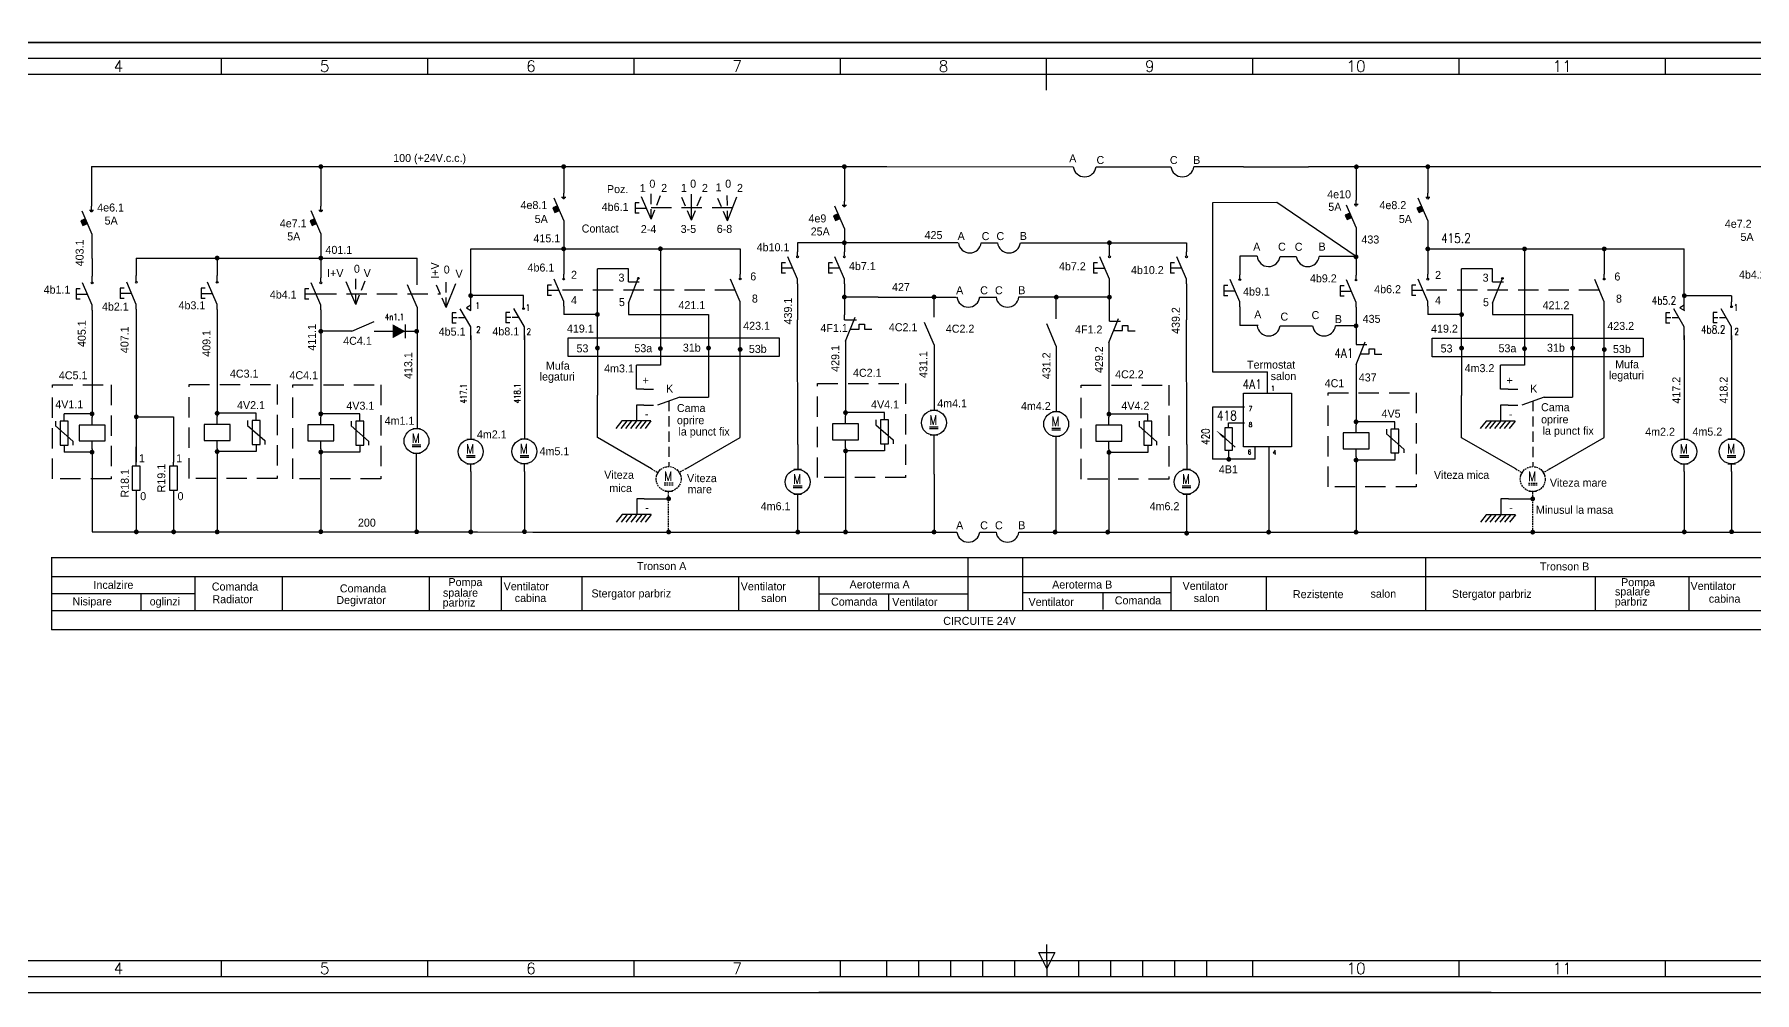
# Model space of a CAD drawing. Header units: millimetres. Extents: x 779 to 5457, y 14 to 905.
# Drawn here: x 1199 to 1737, y 14 to 313 of the extents above; entities that cross this region are included whole.
import ezdxf
from ezdxf.enums import TextEntityAlignment as Align

# ---------------------------------------------------------------- set-up
doc = ezdxf.new("R2010")
doc.units = ezdxf.units.MM
for name, pattern in [('DASHED', [0.75, 0.5, -0.25]), ('DASHED2', [9.525, 6.35, -3.175]), ('HIDDEN2', [4.7625, 3.175, -1.5875])]:
    doc.linetypes.add(name, pattern=pattern)
doc.styles.add('ISO', font='SIMPLEX.shx')
doc.styles.add('ROMANS', font='ROMANS.shx', dxfattribs={"width": 0.8})

# ---------------------------------------------------------------- blocks, each defined once
blk = doc.blocks.new('6a4')
at = {"color": 240}
blk.add_lwpolyline([(0, 0), (0, 297), (-1261, 297), (-1261, 0)], close=True, dxfattribs=at)
blk = doc.blocks.new('5A4')
at = {"color": 70}
for p, q in [((-783.28, 287), (-783.28, 292)), ((-718.85, 287), (-718.85, 292)), ((-654.42, 287), (-654.42, 292)), ((-589.99, 287), (-589.99, 292)), ((-525.56, 282.05), (-525.56, 292)), ((-461.13, 287), (-461.13, 292)), ((-396.7, 287), (-396.7, 292)), ((-332.27, 287), (-332.27, 292)), ((-528, 12.5), (-523, 12.5)), ((-525.5, 7.5), (-528, 12.5)), ((-525.5, 10), (-525.5, 15)), ((-523, 12.5), (-525.5, 7.5)), ((-783.28, 5), (-783.28, 10)), ((-718.85, 5), (-718.85, 10)), ((-654.42, 5), (-654.42, 10)), ((-589.99, 5), (-589.99, 10)), ((-589.99, 5), (-589.99, 10)), ((-575.5, 5), (-575.5, 10)), ((-565.5, 5), (-565.5, 10)), ((-555.5, 5), (-555.5, 10)), ((-545.5, 5), (-545.5, 10)), ((-535.5, 5), (-535.5, 10)), ((-525.5, 10), (-525.5, 5)), ((-515.5, 5), (-515.5, 10)), ((-505.5, 5), (-505.5, 10)), ((-495.5, 5), (-495.5, 10)), ((-485.5, 5), (-485.5, 10)), ((-475.5, 5), (-475.5, 10)), ((-461.13, 5), (-461.13, 10)), ((-461.13, 5), (-461.13, 10)), ((-396.7, 5), (-396.7, 10)), ((-332.27, 5), (-332.27, 10))]:
    blk.add_line(p, q, dxfattribs=at)
at = {"color": 240}
for points in [[(0, 0), (0, 297), (-1051, 297), (-1051, 0)], [(-5, 5), (-5, 292), (-1046, 292), (-1046, 5)]]:
    blk.add_lwpolyline(points, close=True, dxfattribs=at)
at = {"color": 70}
blk.add_lwpolyline([(-1041, 287), (-1041, 10), (-10, 10), (-10, 287)], close=True, dxfattribs=at)
at = {"color": 50, "style": 'ISO'}
for s, p in [('4', (-815.5, 289.55)), ('5', (-751.07, 289.55)), ('6', (-686.63, 289.55)), ('7', (-622.21, 289.55)), ('8', (-557.77, 289.55)), ('9', (-493.35, 289.55)), ('10', (-428.92, 289.55)), ('11', (-364.49, 289.55)), ('4', (-815.5, 7.55)), ('5', (-751.07, 7.55)), ('6', (-686.63, 7.55)), ('7', (-622.21, 7.55)), ('10', (-428.92, 7.55)), ('11', (-364.49, 7.55))]:
    blk.add_text(s, height=3.5, dxfattribs=at).set_placement(p, align=Align.MIDDLE)

msp = doc.modelspace()

# ---------------------------------------------------------------- linework, layer by layer
at = {"color": 1}
for p, q in [((1217.24, 272.11), (1432.19, 272.11)), ((1217.24, 272.11), (1217.24, 259.72)), ((1288.83, 272.2), (1288.83, 259.75)), ((1364.69, 272.11), (1364.69, 263.79)), ((1432.19, 272.11), (1442.82, 272.11)), ((1442.82, 272.11), (1465.67, 272.11)), ((1452.36, 272.11), (1452.36, 261.29)), ((1465.67, 272.11), (1523.85, 272.07)), ((1531, 272.07), (1554.36, 272.07)), ((1577.04, 272.06), (1561.51, 272.07)), ((1577.04, 272.06), (1597.38, 272.04)), ((1612.3, 272.04), (1597.38, 272.04)), ((1612.19, 272.4), (1612.19, 261.58)), ((1841.55, 272.04), (1612.3, 272.04)), ((1634.6, 272.08), (1634.6, 263.77)), ((1364.69, 262.54), (1364.69, 263.79)), ((1634.6, 262.52), (1634.6, 263.77)), ((1217.38, 250.9), (1214.24, 258.22)), ((1216.61, 258.47), (1217.87, 258.47)), ((1217.24, 258.47), (1217.24, 259.72)), ((1288.83, 251.25), (1285.83, 258.25)), ((1288.2, 258.5), (1289.46, 258.5)), ((1288.83, 258.5), (1288.83, 259.75)), ((1364.69, 255.29), (1361.69, 262.29)), ((1364.06, 262.54), (1365.32, 262.54)), ((1388.27, 260.77), (1387.02, 260.77)), ((1387.02, 260.77), (1387.02, 257.54)), ((1387.02, 259.16), (1390.52, 259.16)), ((1452.36, 252.79), (1449.36, 259.79)), ((1451.73, 260.04), (1452.99, 260.04)), ((1452.36, 260.04), (1452.36, 261.29)), ((1587.44, 260.88), (1567.37, 260.81)), ((1567.37, 260.81), (1567.37, 207.98)), ((1612.19, 244.03), (1587.44, 260.88)), ((1612.19, 253.08), (1609.19, 260.08)), ((1611.56, 260.33), (1612.82, 260.33)), ((1612.19, 260.33), (1612.19, 261.58)), ((1634.6, 255.27), (1631.6, 262.27)), ((1633.97, 262.52), (1635.23, 262.52)), ((1364.69, 255.29), (1364.69, 253.79)), ((1364.69, 253.79), (1364.69, 246.4)), ((1388.27, 257.54), (1387.02, 257.54)), ((1452.36, 252.79), (1452.36, 251.29)), ((1612.19, 253.08), (1612.19, 244.27)), ((1634.6, 255.27), (1634.6, 253.77)), ((1634.6, 253.77), (1634.6, 246.38)), ((1217.38, 243.35), (1217.38, 250.9)), ((1288.83, 251.25), (1288.83, 249.75)), ((1288.83, 249.75), (1288.83, 237.3)), ((1487.79, 248.3), (1437.74, 248.3)), ((1437.74, 248.3), (1437.74, 245.45)), ((1452.36, 251.29), (1452.36, 245.44)), ((1495.13, 248.3), (1500.2, 248.3)), ((1507.35, 248.3), (1559.23, 248.3)), ((1535.17, 244.17), (1535.17, 248.3)), ((1559.23, 248.3), (1559.23, 245.45)), ((1217.38, 243.35), (1217.38, 237.87)), ((1231.2, 243.53), (1318.89, 243.53)), ((1231.2, 243.53), (1231.2, 238.1)), ((1256.45, 243.53), (1256.45, 238.05)), ((1318.89, 236.83), (1318.89, 243.54)), ((1335.66, 246.4), (1419.82, 246.4)), ((1335.66, 231.72), (1335.66, 246.4)), ((1364.69, 246.4), (1364.69, 238.48)), ((1394.92, 246.42), (1394.92, 221.49)), ((1419.82, 246.44), (1419.82, 238.51)), ((1433.99, 242.06), (1432.74, 242.06)), ((1432.74, 242.06), (1432.74, 238.83)), ((1437.74, 236.95), (1434.74, 243.95)), ((1437.74, 244.2), (1437.74, 245.45)), ((1448.61, 242.06), (1447.36, 242.06)), ((1447.36, 242.06), (1447.36, 238.83)), ((1452.36, 236.94), (1449.36, 243.94)), ((1452.36, 244.19), (1452.36, 245.44)), ((1531.42, 242.03), (1530.17, 242.03)), ((1530.17, 242.03), (1530.17, 238.8)), ((1535.17, 236.92), (1532.17, 243.92)), ((1554.23, 242.06), (1554.23, 238.83)), ((1555.48, 242.06), (1554.23, 242.06)), ((1559.23, 236.95), (1556.23, 243.95)), ((1559.23, 244.2), (1559.23, 245.45)), ((1575.9, 244.17), (1575.9, 238.32)), ((1581.3, 244.17), (1575.9, 244.17)), ((1588.46, 244.03), (1593.54, 244.03)), ((1612.09, 244.03), (1600.69, 244.03)), ((1612.19, 244.03), (1612.19, 238.18)), ((1634.6, 246.38), (1714.73, 246.38)), ((1634.6, 246.38), (1634.6, 238.45)), ((1664.83, 246.39), (1664.83, 221.46)), ((1689.73, 246.41), (1689.73, 238.48)), ((1714.73, 231.72), (1714.73, 246.4)), ((1217.38, 237.29), (1217.38, 237.87)), ((1217.38, 236.04), (1217.38, 237.29)), ((1231.2, 237.53), (1231.2, 238.1)), ((1231.2, 236.28), (1231.2, 237.53)), ((1256.45, 237.47), (1256.45, 238.05)), ((1256.45, 236.22), (1256.45, 237.47)), ((1288.83, 236.05), (1288.83, 237.3)), ((1318.89, 235.19), (1318.89, 236.83)), ((1364.69, 229.98), (1361.69, 236.98)), ((1364.69, 237.23), (1364.69, 238.48)), ((1384.9, 240.15), (1375.23, 240.15)), ((1375.23, 221.49), (1375.23, 240.15)), ((1384.9, 237.98), (1384.9, 240.15)), ((1384.9, 236.14), (1384.9, 237.98)), ((1384.9, 229.48), (1387.9, 236.98)), ((1419.82, 229.89), (1416.82, 236.89)), ((1419.82, 237.26), (1419.82, 238.51)), ((1432.74, 240.45), (1436.24, 240.45)), ((1433.99, 238.83), (1432.74, 238.83)), ((1437.74, 235.45), (1437.74, 236.95)), ((1447.36, 240.44), (1450.86, 240.45)), ((1448.61, 238.83), (1447.36, 238.83)), ((1452.36, 235.44), (1452.36, 236.94)), ((1530.17, 240.42), (1533.67, 240.42)), ((1531.42, 238.8), (1530.17, 238.8)), ((1535.17, 235.42), (1535.17, 236.92)), ((1554.23, 240.45), (1557.73, 240.45)), ((1555.48, 238.83), (1554.23, 238.83)), ((1559.23, 235.45), (1559.23, 236.95)), ((1575.9, 229.82), (1572.9, 236.82)), ((1575.9, 237.07), (1575.9, 238.32)), ((1612.19, 229.68), (1609.19, 236.68)), ((1612.19, 236.93), (1612.19, 238.18)), ((1634.6, 229.95), (1631.6, 236.95)), ((1634.6, 237.2), (1634.6, 238.45)), ((1645.14, 221.46), (1645.14, 240.12)), ((1654.81, 240.12), (1645.14, 240.12)), ((1654.81, 237.95), (1654.81, 240.12)), ((1654.81, 236.11), (1654.81, 237.95)), ((1654.81, 229.45), (1657.81, 236.95)), ((1689.73, 229.86), (1686.73, 236.86)), ((1689.73, 237.23), (1689.73, 238.48)), ((1212.38, 233.91), (1212.38, 230.68)), ((1213.63, 233.91), (1212.38, 233.91)), ((1212.38, 232.29), (1215.88, 232.29)), ((1217.38, 228.79), (1214.38, 235.79)), ((1226.2, 234.14), (1226.2, 230.91)), ((1227.45, 234.14), (1226.2, 234.14)), ((1226.2, 232.53), (1229.7, 232.53)), ((1231.2, 229.03), (1228.2, 236.03)), ((1252.7, 234.08), (1251.45, 234.08)), ((1251.45, 234.08), (1251.45, 230.86)), ((1251.45, 232.47), (1254.95, 232.47)), ((1256.45, 228.97), (1253.45, 235.97)), ((1283.83, 233.92), (1283.83, 230.69)), ((1285.08, 233.92), (1283.83, 233.92)), ((1283.83, 232.3), (1287.33, 232.31)), ((1288.83, 228.8), (1285.83, 235.8)), ((1318.89, 228.21), (1315.89, 235.21)), ((1352.16, 231.78), (1335.66, 231.78)), ((1335.66, 227.14), (1335.66, 231.72)), ((1352.16, 227.98), (1352.16, 231.78)), ((1359.69, 235.09), (1359.69, 231.86)), ((1360.94, 235.09), (1359.69, 235.09)), ((1359.69, 233.48), (1363.19, 233.48)), ((1360.94, 231.86), (1359.69, 231.86)), ((1437.74, 235.45), (1437.74, 224.17)), ((1452.36, 235.44), (1452.36, 225.76)), ((1462.97, 231.35), (1452.36, 231.35)), ((1462.97, 231.35), (1487.33, 231.35)), ((1480.37, 225.02), (1480.37, 231.35)), ((1494.67, 231.35), (1499.74, 231.35)), ((1535.17, 231.31), (1506.89, 231.31)), ((1518.57, 224.56), (1518.57, 231.31)), ((1535.17, 231.31), (1535.17, 235.42)), ((1535.17, 223.76), (1535.17, 231.27)), ((1559.23, 235.45), (1559.23, 224.17)), ((1570.9, 234.93), (1570.9, 231.7)), ((1572.15, 234.93), (1570.9, 234.93)), ((1570.9, 233.32), (1574.4, 233.32)), ((1572.15, 231.7), (1570.9, 231.7)), ((1607.19, 234.8), (1607.19, 231.57)), ((1608.44, 234.8), (1607.19, 234.8)), ((1607.19, 233.18), (1610.69, 233.19)), ((1608.44, 231.57), (1607.19, 231.57)), ((1629.6, 235.06), (1629.6, 231.83)), ((1630.85, 235.06), (1629.6, 235.06)), ((1629.6, 233.45), (1633.1, 233.45)), ((1630.85, 231.83), (1629.6, 231.83)), ((1729.5, 231.76), (1714.73, 231.76)), ((1714.73, 227.14), (1714.73, 231.72)), ((1729.5, 231.76), (1729.5, 229.84)), ((1213.63, 230.68), (1212.38, 230.68)), ((1217.38, 227.29), (1217.38, 228.79)), ((1217.38, 227.29), (1217.38, 207.92)), ((1227.45, 230.91), (1226.2, 230.91)), ((1231.2, 227.53), (1231.2, 229.03)), ((1231.2, 227.53), (1231.2, 208.15)), ((1252.7, 230.86), (1251.45, 230.86)), ((1256.45, 227.47), (1256.45, 228.97)), ((1256.45, 227.47), (1256.45, 208.1)), ((1285.08, 230.69), (1283.83, 230.69)), ((1288.83, 227.3), (1288.83, 228.8)), ((1288.83, 227.3), (1288.83, 207.93)), ((1318.89, 228.21), (1318.89, 226.83)), ((1318.89, 226.83), (1318.89, 190.25)), ((1331.14, 226.45), (1329.89, 226.45)), ((1329.89, 226.45), (1329.89, 223.22)), ((1335.66, 222), (1332.38, 227.67)), ((1335.65, 228.77), (1334.29, 227.96)), ((1334.29, 227.96), (1335.67, 227.14)), ((1347.92, 226.51), (1346.67, 226.51)), ((1346.67, 226.51), (1346.67, 223.29)), ((1352.43, 222.06), (1349.16, 227.73)), ((1364.69, 228.48), (1364.69, 229.98)), ((1364.69, 228.48), (1364.69, 225.9)), ((1375.23, 225.9), (1364.69, 225.9)), ((1384.9, 229.48), (1384.9, 225.93)), ((1384.9, 225.93), (1409.93, 225.93)), ((1409.93, 225.93), (1409.93, 221.49)), ((1419.82, 221.49), (1419.82, 229.89)), ((1452.36, 224.22), (1452.36, 225.76)), ((1575.9, 228.32), (1575.9, 229.82)), ((1575.9, 228.32), (1575.9, 222.47)), ((1612.19, 228.18), (1612.19, 229.68)), ((1612.19, 228.18), (1612.19, 222.34)), ((1634.6, 228.45), (1634.6, 229.95)), ((1634.6, 228.45), (1634.6, 225.87)), ((1645.14, 225.87), (1634.6, 225.87)), ((1654.81, 229.45), (1654.81, 225.9)), ((1654.81, 225.9), (1679.84, 225.9)), ((1679.84, 225.9), (1679.84, 221.46)), ((1689.73, 221.46), (1689.73, 229.86)), ((1708.96, 226.45), (1708.96, 223.22)), ((1710.21, 226.45), (1708.96, 226.45)), ((1714.73, 222), (1711.45, 227.67)), ((1714.72, 228.77), (1713.36, 227.96)), ((1713.36, 227.96), (1714.74, 227.14)), ((1724.99, 226.49), (1723.74, 226.49)), ((1723.74, 226.49), (1723.74, 223.26)), ((1729.5, 222.04), (1726.22, 227.71)), ((1729.5, 228.59), (1729.5, 229.84)), ((1298.54, 220.65), (1288.83, 220.65)), ((1298.54, 220.65), (1305.54, 223.65)), ((1305.52, 220.65), (1307.16, 220.65)), ((1307.16, 220.65), (1318.77, 220.65)), ((1331.4, 224.83), (1329.89, 224.83)), ((1331.14, 223.22), (1329.89, 223.22)), ((1334.02, 224.83), (1331.85, 224.83)), ((1335.66, 219.97), (1335.66, 222)), ((1348.18, 224.9), (1346.67, 224.9)), ((1348.18, 224.9), (1346.67, 224.9)), ((1347.92, 223.29), (1346.67, 223.29)), ((1350.79, 224.9), (1348.63, 224.9)), ((1352.43, 220.04), (1352.43, 222.06)), ((1375.23, 215.41), (1375.23, 221.49)), ((1394.92, 221.49), (1394.92, 215.42)), ((1409.93, 221.49), (1409.93, 200.65)), ((1419.82, 200.65), (1419.82, 221.49)), ((1437.81, 185.22), (1437.74, 224.17)), ((1452.74, 217.56), (1455.74, 225.06)), ((1454.24, 221.31), (1457.02, 221.26)), ((1457.02, 222.87), (1458.63, 222.87)), ((1457.02, 221.26), (1457.02, 222.87)), ((1458.63, 222.87), (1458.63, 221.26)), ((1458.63, 221.26), (1460.97, 221.26)), ((1480.37, 216.4), (1477.37, 223.4)), ((1518.57, 215.94), (1515.57, 222.94)), ((1535, 217.1), (1538, 224.6)), ((1536.5, 220.85), (1539.29, 220.85)), ((1539.29, 220.85), (1539.29, 222.41)), ((1539.29, 222.41), (1540.89, 222.41)), ((1540.89, 222.41), (1540.89, 220.8)), ((1540.89, 220.8), (1543.24, 220.8)), ((1559.3, 185.22), (1559.23, 224.17)), ((1581.6, 222.47), (1575.9, 222.47)), ((1588.46, 222.34), (1593.54, 222.34)), ((1593.54, 222.34), (1598.62, 222.34)), ((1612.19, 222.34), (1605.76, 222.34)), ((1612.19, 222.34), (1612.19, 216.5)), ((1645.14, 215.38), (1645.14, 221.46)), ((1664.83, 221.46), (1664.83, 215.39)), ((1679.84, 221.46), (1679.84, 200.62)), ((1689.73, 200.62), (1689.73, 221.46)), ((1710.47, 224.83), (1708.96, 224.83)), ((1710.21, 223.22), (1708.96, 223.22)), ((1713.09, 224.83), (1710.92, 224.83)), ((1714.73, 219.97), (1714.73, 222)), ((1725.24, 224.88), (1723.74, 224.88)), ((1724.99, 223.26), (1723.74, 223.26)), ((1727.86, 224.88), (1725.7, 224.88)), ((1729.5, 220.02), (1729.5, 222.04)), ((1335.66, 217.95), (1335.66, 219.97)), ((1335.66, 219.29), (1335.66, 189.29)), ((1352.43, 218.01), (1352.43, 220.04)), ((1352.43, 219.36), (1352.43, 189.36)), ((1375.23, 215.03), (1375.23, 200.65)), ((1394.92, 215.42), (1394.92, 210.04)), ((1452.74, 217.56), (1452.74, 216.06)), ((1452.74, 216.06), (1452.74, 208.31)), ((1480.37, 216.4), (1480.37, 215.02)), ((1480.37, 215.02), (1480.37, 203.75)), ((1518.57, 215.94), (1518.57, 214.56)), ((1535, 217.1), (1535, 215.6)), ((1535, 215.6), (1535, 207.85)), ((1612.19, 210.26), (1615.02, 217.34)), ((1616.31, 215.15), (1617.91, 215.15)), ((1616.31, 213.59), (1616.31, 215.15)), ((1617.91, 215.15), (1617.91, 213.54)), ((1645.14, 215), (1645.14, 200.62)), ((1664.83, 215.39), (1664.83, 210.01)), ((1714.73, 217.95), (1714.73, 219.97)), ((1714.73, 219.29), (1714.73, 189.29)), ((1729.5, 217.99), (1729.5, 220.02)), ((1729.5, 219.33), (1729.5, 189.33)), ((1387.44, 206.27), (1387.44, 210.04)), ((1394.92, 210.04), (1387.44, 210.04)), ((1518.57, 214.56), (1518.57, 203.29)), ((1612.19, 210.26), (1612.19, 205.45)), ((1613.52, 213.59), (1616.31, 213.59)), ((1617.91, 213.54), (1620.26, 213.54)), ((1664.83, 210.01), (1657.35, 210.01)), ((1657.35, 206.24), (1657.35, 210.01)), ((1217.38, 207.92), (1217.38, 193.85)), ((1231.2, 208.15), (1231.2, 179.69)), ((1256.45, 208.1), (1256.45, 194.02)), ((1288.83, 207.93), (1288.83, 193.86)), ((1387.44, 202.58), (1387.44, 206.27)), ((1452.74, 208.31), (1452.74, 194.23)), ((1535, 207.85), (1535, 193.78)), ((1567.37, 207.98), (1584.52, 207.98)), ((1584.52, 201.25), (1584.52, 207.98)), ((1612.19, 205.45), (1612.19, 191.37)), ((1657.35, 202.55), (1657.35, 206.24)), ((1375.23, 187.4), (1375.23, 200.65)), ((1389.77, 202.58), (1387.44, 202.58)), ((1389.77, 202.58), (1391.27, 202.58)), ((1391.27, 202.58), (1392.77, 202.58)), ((1401.02, 200.08), (1394.02, 197.58)), ((1401.02, 200.08), (1405.3, 200.08)), ((1405.3, 200.08), (1409.93, 200.08)), ((1409.93, 200.65), (1409.93, 200.08)), ((1419.82, 187.45), (1419.82, 200.65)), ((1480.37, 203.69), (1480.37, 195.94)), ((1518.57, 203.29), (1518.57, 195.55)), ((1577.02, 184.5), (1577.02, 201.25)), ((1577.02, 201.25), (1592.02, 201.25)), ((1592.02, 201.25), (1592.02, 184.5)), ((1645.14, 187.37), (1645.14, 200.62)), ((1659.69, 202.55), (1657.35, 202.55)), ((1659.69, 202.55), (1661.19, 202.55)), ((1661.19, 202.55), (1662.69, 202.55)), ((1670.94, 200.05), (1663.94, 197.55)), ((1670.94, 200.05), (1675.21, 200.05)), ((1675.21, 200.05), (1679.84, 200.05)), ((1679.84, 200.62), (1679.84, 200.05)), ((1689.73, 187.43), (1689.73, 200.62)), ((1208.66, 192.57), (1208.66, 194.83)), ((1217.76, 194.83), (1208.66, 194.83)), ((1217.38, 191.35), (1217.38, 193.85)), ((1231.2, 193.92), (1242.86, 193.92)), ((1242.86, 193.92), (1242.86, 179.69)), ((1268.6, 195), (1256.45, 195)), ((1256.45, 191.52), (1256.45, 194.02)), ((1268.6, 192.75), (1268.6, 195)), ((1300.98, 194.84), (1288.83, 194.84)), ((1288.83, 191.36), (1288.83, 193.86)), ((1300.98, 192.58), (1300.98, 194.84)), ((1387.44, 197.58), (1387.44, 192.62)), ((1389.77, 197.58), (1387.44, 197.58)), ((1389.77, 197.58), (1391.27, 197.58)), ((1391.27, 197.58), (1392.77, 197.58)), ((1464.88, 195.21), (1452.74, 195.21)), ((1452.74, 191.73), (1452.74, 194.23)), ((1464.88, 192.96), (1464.88, 195.21)), ((1547.15, 194.76), (1535, 194.76)), ((1535, 191.28), (1535, 193.78)), ((1547.15, 192.5), (1547.15, 194.76)), ((1567.4, 196.96), (1567.4, 180.64)), ((1577.4, 196.96), (1567.4, 196.96)), ((1657.35, 197.55), (1657.35, 192.59)), ((1659.69, 197.55), (1657.35, 197.55)), ((1659.69, 197.55), (1661.19, 197.55)), ((1661.19, 197.55), (1662.69, 197.55)), ((1205.99, 192.57), (1205.99, 191.04)), ((1205.99, 191.04), (1211.4, 186.29)), ((1265.94, 192.75), (1265.94, 191.22)), ((1265.94, 191.22), (1271.35, 186.47)), ((1298.32, 192.58), (1298.32, 191.05)), ((1298.32, 191.05), (1303.73, 186.3)), ((1335.66, 189.29), (1335.66, 186.92)), ((1352.43, 189.36), (1352.43, 186.99)), ((1382.89, 192.62), (1381.03, 190.29)), ((1384.44, 192.62), (1382.58, 190.29)), ((1391.96, 192.62), (1382.89, 192.62)), ((1385.87, 192.62), (1384.01, 190.29)), ((1387.44, 192.62), (1385.58, 190.29)), ((1388.98, 192.62), (1387.13, 190.29)), ((1390.41, 192.62), (1388.55, 190.29)), ((1391.96, 192.62), (1390.1, 190.29)), ((1462.22, 192.96), (1462.22, 191.43)), ((1462.22, 191.43), (1467.63, 186.68)), ((1478.96, 190.81), (1481.7, 190.81)), ((1478.96, 190.28), (1481.7, 190.28)), ((1480.37, 175.99), (1480.37, 188.17)), ((1517.15, 190.41), (1519.89, 190.41)), ((1517.15, 189.89), (1519.89, 189.89)), ((1544.49, 192.5), (1544.49, 190.97)), ((1544.49, 190.97), (1549.89, 186.22)), ((1572.4, 192), (1577.4, 192)), ((1572.4, 190.49), (1572.4, 191.99)), ((1624.34, 192.35), (1612.19, 192.35)), ((1612.19, 188.87), (1612.19, 191.37)), ((1621.68, 190.1), (1621.68, 188.57)), ((1621.68, 188.57), (1627.08, 183.82)), ((1624.34, 190.1), (1624.34, 192.35)), ((1652.8, 192.59), (1650.95, 190.26)), ((1654.35, 192.59), (1652.49, 190.26)), ((1661.87, 192.59), (1652.8, 192.59)), ((1655.78, 192.59), (1653.92, 190.26)), ((1657.35, 192.59), (1655.49, 190.26)), ((1658.9, 192.59), (1657.04, 190.26)), ((1660.32, 192.59), (1658.47, 190.26)), ((1661.87, 192.59), (1660.01, 190.26)), ((1714.73, 189.29), (1714.73, 186.92)), ((1729.5, 189.33), (1729.5, 186.97)), ((1208.66, 185.12), (1208.66, 182.87)), ((1217.76, 182.87), (1208.66, 182.87)), ((1211.4, 186.29), (1211.4, 185.08)), ((1217.38, 183.85), (1217.38, 186.35)), ((1217.38, 183.85), (1217.38, 173.21)), ((1231.2, 179.69), (1231.2, 184.52)), ((1256.45, 184.02), (1256.45, 186.52)), ((1256.45, 184.02), (1256.45, 173.39)), ((1268.6, 183.05), (1256.45, 183.05)), ((1268.6, 185.3), (1268.6, 183.05)), ((1271.35, 186.47), (1271.35, 185.26)), ((1288.83, 183.86), (1288.83, 186.36)), ((1288.83, 183.86), (1288.83, 173.22)), ((1300.98, 182.88), (1288.83, 182.88)), ((1300.98, 185.13), (1300.98, 182.88)), ((1303.73, 186.3), (1303.73, 185.09)), ((1317.35, 185.12), (1320.09, 185.12)), ((1317.35, 184.59), (1320.09, 184.59)), ((1392.13, 177.64), (1375.23, 187.4)), ((1402.82, 177.64), (1419.82, 187.45)), ((1437.81, 185.22), (1437.81, 177.47)), ((1452.74, 184.23), (1452.74, 186.73)), ((1452.74, 184.23), (1452.74, 173.6)), ((1464.88, 183.26), (1452.74, 183.26)), ((1464.88, 185.51), (1464.88, 183.26)), ((1467.63, 186.68), (1467.63, 185.47)), ((1518.57, 157.87), (1518.57, 187.77)), ((1535, 183.78), (1535, 186.28)), ((1535, 183.78), (1535, 173.14)), ((1547.15, 182.8), (1535, 182.8)), ((1547.15, 185.05), (1547.15, 182.8)), ((1549.89, 186.22), (1549.89, 185.01)), ((1559.3, 185.22), (1559.3, 177.47)), ((1574.43, 184.38), (1570.82, 187.6)), ((1572.4, 183.5), (1572.4, 180.64)), ((1592.02, 184.5), (1577.02, 184.5)), ((1580.66, 180.64), (1580.66, 184.5)), ((1584.9, 184.5), (1584.9, 157.87)), ((1612.19, 181.37), (1612.19, 183.87)), ((1627.08, 183.82), (1627.08, 182.61)), ((1662.05, 177.61), (1645.14, 187.37)), ((1672.73, 177.61), (1689.73, 187.43)), ((1231.2, 178.44), (1231.2, 179.69)), ((1242.86, 178.44), (1242.86, 179.69)), ((1318.77, 157.98), (1318.77, 182.48)), ((1334.29, 181.79), (1337.03, 181.79)), ((1334.29, 181.27), (1337.03, 181.27)), ((1335.66, 176.79), (1335.66, 179.15)), ((1351.06, 181.86), (1353.8, 181.86)), ((1351.06, 181.33), (1353.8, 181.33)), ((1352.43, 176.86), (1352.43, 179.22)), ((1580.66, 180.64), (1567.4, 180.64)), ((1612.19, 181.37), (1612.19, 170.74)), ((1624.34, 180.39), (1612.19, 180.39)), ((1624.34, 182.65), (1624.34, 180.39)), ((1713.36, 181.79), (1716.09, 181.79)), ((1713.36, 181.27), (1716.09, 181.27)), ((1714.73, 176.79), (1714.73, 179.15)), ((1728.13, 181.83), (1730.87, 181.83)), ((1728.13, 181.31), (1730.87, 181.31)), ((1729.5, 176.83), (1729.5, 179.19)), ((1217.38, 173.21), (1217.38, 157.95)), ((1256.45, 173.39), (1256.45, 157.95)), ((1288.83, 173.22), (1288.83, 157.98)), ((1335.66, 176.79), (1335.66, 157.93)), ((1352.43, 176.86), (1352.43, 158)), ((1436.4, 172.33), (1439.14, 172.33)), ((1452.74, 173.6), (1452.74, 157.9)), ((1480.37, 175.99), (1480.37, 157.9)), ((1535, 173.14), (1535, 157.74)), ((1557.88, 172.33), (1560.62, 172.33)), ((1714.73, 176.79), (1714.73, 157.93)), ((1729.5, 176.83), (1729.5, 157.98)), ((1231.2, 170.94), (1231.2, 169.69)), ((1231.2, 169.69), (1231.2, 157.95)), ((1242.86, 170.94), (1242.86, 169.69)), ((1242.86, 169.69), (1242.86, 157.92)), ((1389.86, 168.31), (1387.52, 168.31)), ((1387.52, 168.31), (1387.52, 163.35)), ((1389.86, 168.31), (1397.48, 168.31)), ((1436.4, 171.81), (1439.14, 171.81)), ((1437.81, 157.52), (1437.81, 169.7)), ((1557.88, 171.81), (1560.62, 171.81)), ((1559.3, 157.52), (1559.3, 169.7)), ((1612.19, 170.74), (1612.19, 157.87)), ((1659.77, 168.28), (1657.43, 168.28)), ((1657.43, 168.28), (1657.43, 163.32)), ((1659.77, 168.28), (1667.39, 168.28)), ((1382.97, 163.35), (1381.12, 161.03)), ((1384.52, 163.35), (1382.66, 161.03)), ((1392.04, 163.35), (1382.97, 163.35)), ((1385.95, 163.35), (1384.09, 161.03)), ((1387.52, 163.35), (1385.66, 161.03)), ((1389.07, 163.35), (1387.21, 161.03)), ((1390.49, 163.35), (1388.64, 161.03)), ((1392.04, 163.35), (1390.18, 161.03)), ((1652.88, 163.32), (1651.03, 161)), ((1654.43, 163.32), (1652.57, 161)), ((1661.95, 163.32), (1652.88, 163.32)), ((1655.86, 163.32), (1654, 161)), ((1657.43, 163.32), (1655.57, 161)), ((1658.98, 163.32), (1657.12, 161)), ((1660.4, 163.32), (1658.55, 161)), ((1661.95, 163.32), (1660.09, 161)), ((1217.38, 157.95), (1330.26, 157.95)), ((1330.26, 157.95), (1337.76, 157.95)), ((1337.76, 157.95), (1355.03, 157.9)), ((1355.03, 157.9), (1435.4, 157.9)), ((1435.4, 157.9), (1442.82, 157.9)), ((1442.82, 157.9), (1465.67, 157.9)), ((1465.67, 157.9), (1487.52, 157.9)), ((1494.67, 157.9), (1499.74, 157.9)), ((1506.89, 157.87), (1612.3, 157.87)), ((1612.3, 157.87), (1621.27, 157.87)), ((1621.27, 157.87), (1643.54, 157.87)), ((1643.54, 157.87), (1663.31, 157.87)), ((1663.31, 157.87), (1841.69, 157.87)), ((1204.7, 150.06), (1204.7, 127.28)), ((1204.7, 149.98), (1846.69, 149.98)), ((1490.97, 149.98), (1490.97, 133.27)), ((1507.97, 149.98), (1507.97, 133.27)), ((1634.02, 133.27), (1634.02, 149.98)), ((1204.7, 143.98), (1846.69, 143.98)), ((1249.5, 143.98), (1249.5, 133.27)), ((1276.8, 143.98), (1276.8, 133.27)), ((1322.63, 143.98), (1322.63, 133.27)), ((1345.19, 143.98), (1345.19, 133.27)), ((1370.32, 143.98), (1370.32, 133.27)), ((1419.25, 143.98), (1419.25, 133.27)), ((1444.37, 143.98), (1444.37, 133.27)), ((1554.37, 143.98), (1554.37, 133.27)), ((1584.12, 143.98), (1584.12, 133.27)), ((1686.87, 143.98), (1686.87, 133.27)), ((1716.16, 143.98), (1716.16, 133.27)), ((1249.5, 138.63), (1204.7, 138.63)), ((1232.63, 138.63), (1232.63, 133.27)), ((1444.37, 138.63), (1490.97, 138.63)), ((1466.17, 138.63), (1466.17, 133.27)), ((1507.97, 139.03), (1554.37, 139.03)), ((1533.08, 139.03), (1533.08, 133.68)), ((1846.69, 133.27), (1204.7, 133.27)), ((1298.43, 127.28), (1204.7, 127.28)), ((1846.69, 127.28), (1298.43, 127.28))]:
    msp.add_line(p, q, dxfattribs=at)
at = {"color": 1, "linetype": 'HIDDEN2'}
for p, q in [((1392.02, 255.66), (1392.01, 263.73)), ((1392.02, 255.66), (1395.02, 263.16)), ((1404.64, 255.42), (1401.64, 262.42)), ((1404.64, 255.42), (1407.64, 262.92)), ((1415.82, 255.16), (1412.82, 262.16)), ((1415.82, 255.16), (1415.81, 263.23)), ((1299.74, 229.06), (1299.73, 237.14)), ((1299.74, 229.06), (1302.74, 236.56)), ((1328.01, 228.04), (1325.01, 235.04)), ((1328.01, 228.04), (1328, 236.12)), ((1397.52, 198.83), (1397.52, 178.36)), ((1667.44, 198.8), (1667.44, 178.33))]:
    msp.add_line(p, q, dxfattribs=at)
at = {"color": 3}
for p, q in [((1404.64, 255.42), (1404.65, 263.5)), ((1392.02, 255.66), (1389.02, 262.66)), ((1415.82, 255.16), (1418.82, 262.66)), ((1299.74, 229.06), (1296.74, 236.06)), ((1328.01, 228.04), (1331.01, 235.54)), ((1366.09, 218.55), (1431.99, 218.55)), ((1366.09, 212.73), (1366.09, 218.55)), ((1431.99, 218.55), (1431.99, 212.73)), ((1636, 218.52), (1701.9, 218.52)), ((1636, 212.7), (1636, 218.52)), ((1701.9, 218.52), (1701.9, 212.7)), ((1431.99, 212.73), (1366.09, 212.73)), ((1701.9, 212.7), (1636, 212.7))]:
    msp.add_line(p, q, dxfattribs=at)
at = {"color": 1, "linetype": 'DASHED2'}
for p, q in [((1417.42, 259.18), (1390.51, 259.18)), ((1287.33, 232.31), (1326.17, 232.33)), ((1418.27, 233.5), (1363.18, 233.5)), ((1688.18, 233.47), (1633.09, 233.47)), ((1204.99, 174.5), (1204.99, 203.88)), ((1204.99, 203.88), (1223.34, 203.88)), ((1223.34, 203.88), (1223.34, 174.5)), ((1223.34, 174.5), (1204.99, 174.5))]:
    msp.add_line(p, q, dxfattribs=at)
at = {"color": 1, "linetype": 'DASHED'}
for p, q in [((1392.13, 177.64), (1394.19, 176.46)), ((1402.82, 177.64), (1400.77, 176.46)), ((1662.05, 177.61), (1664.1, 176.43)), ((1672.73, 177.61), (1670.68, 176.43)), ((1396.11, 173.23), (1398.84, 173.23)), ((1396.11, 172.7), (1398.84, 172.7)), ((1666.02, 173.2), (1668.76, 173.2)), ((1666.02, 172.67), (1668.76, 172.67)), ((1397.48, 157.9), (1397.48, 170.59)), ((1667.39, 157.87), (1667.39, 170.56))]:
    msp.add_line(p, q, dxfattribs=at)
at = {"color": 240}
msp.add_line((1654.4, 13.94), (1444.4, 13.94), dxfattribs=at)
at = {"color": 1, "const_width": 0.75}
for points in [[(1288.46, 272.11, 1), (1289.21, 272.11, 1)], [(1364.31, 272.11, 1), (1365.06, 272.11, 1)], [(1451.99, 272.11, 1), (1452.74, 272.11, 1)], [(1611.93, 272.04, 1), (1612.68, 272.04, 1)], [(1634.22, 272.08, 1), (1634.97, 272.08, 1)], [(1394.54, 246.42, 1), (1395.29, 246.42, 1)], [(1451.99, 248.32, 1), (1452.74, 248.32, 1)], [(1534.79, 248.3, 1), (1535.54, 248.3, 1)], [(1256.08, 243.53, 1), (1256.83, 243.53, 1)], [(1288.46, 243.53, 1), (1289.21, 243.53, 1)], [(1364.31, 246.4, 1), (1365.06, 246.4, 1)], [(1611.81, 243.9, 1), (1612.56, 243.9, 1)], [(1634.22, 246.38, 1), (1634.97, 246.38, 1)], [(1664.45, 246.39, 1), (1665.2, 246.39, 1)], [(1689.35, 246.38, 1), (1690.1, 246.38, 1)], [(1335.28, 231.78, 1), (1336.03, 231.78, 1)], [(1451.99, 231.35, 1), (1452.74, 231.35, 1)], [(1480, 231.35, 1), (1480.75, 231.35, 1)], [(1518.19, 231.31, 1), (1518.94, 231.31, 1)], [(1534.79, 231.31, 1), (1535.54, 231.31, 1)], [(1714.35, 231.76, 1), (1715.1, 231.76, 1)], [(1374.86, 225.9, 1), (1375.61, 225.9, 1)], [(1644.77, 225.87, 1), (1645.52, 225.87, 1)], [(1288.46, 220.65, 1), (1289.21, 220.65, 1)], [(1318.4, 220.65, 1), (1319.15, 220.65, 1)], [(1611.82, 222.34, 1), (1612.57, 222.34, 1)], [(1374.86, 215.41, 1), (1375.61, 215.41, 1)], [(1394.54, 215.25, 1), (1395.29, 215.25, 1)], [(1409.57, 215.41, 1), (1410.32, 215.41, 1)], [(1419.44, 214.97, 1), (1420.19, 214.97, 1)], [(1644.77, 215.38, 1), (1645.52, 215.38, 1)], [(1664.45, 215.22, 1), (1665.2, 215.22, 1)], [(1679.48, 215.38, 1), (1680.23, 215.38, 1)], [(1689.35, 214.94, 1), (1690.1, 214.94, 1)], [(1217.01, 194.83, 1), (1217.76, 194.83, 1)], [(1230.83, 193.92, 1), (1231.58, 193.92, 1)], [(1256.08, 195, 1), (1256.83, 195, 1)], [(1288.46, 194.84, 1), (1289.21, 194.84, 1)], [(1452.36, 195.21, 1), (1453.11, 195.21, 1)], [(1534.63, 194.76, 1), (1535.38, 194.76, 1)], [(1611.82, 192.35, 1), (1612.57, 192.35, 1)], [(1217.01, 182.87, 1), (1217.76, 182.87, 1)], [(1256.08, 183.05, 1), (1256.83, 183.05, 1)], [(1288.46, 182.88, 1), (1289.21, 182.88, 1)], [(1452.36, 183.26, 1), (1453.11, 183.26, 1)], [(1534.63, 182.8, 1), (1535.38, 182.8, 1)], [(1572.07, 180.64, 1), (1572.82, 180.64, 1)], [(1611.82, 180.39, 1), (1612.57, 180.39, 1)], [(1397.1, 168.31, 1), (1397.85, 168.31, 1)], [(1667.01, 168.28, 1), (1667.76, 168.28, 1)], [(1230.83, 157.95, 1), (1231.58, 157.95, 1)], [(1242.49, 157.95, 1), (1243.24, 157.95, 1)], [(1256.08, 157.95, 1), (1256.83, 157.95, 1)], [(1288.46, 157.98, 1), (1289.21, 157.98, 1)], [(1318.4, 157.98, 1), (1319.15, 157.98, 1)], [(1335.28, 157.93, 1), (1336.03, 157.93, 1)], [(1352.06, 158, 1), (1352.81, 158, 1)], [(1397.1, 157.9, 1), (1397.85, 157.9, 1)], [(1437.44, 157.9, 1), (1438.19, 157.9, 1)], [(1452.36, 157.9, 1), (1453.11, 157.9, 1)], [(1480, 157.9, 1), (1480.75, 157.9, 1)], [(1517.82, 157.87, 1), (1518.57, 157.87, 1)], [(1534.25, 157.87, 1), (1535, 157.87, 1)], [(1558.92, 157.52, 1), (1559.67, 157.52, 1)], [(1584.52, 157.87, 1), (1585.27, 157.87, 1)], [(1611.82, 157.87, 1), (1612.57, 157.87, 1)], [(1667.01, 157.87, 1), (1667.76, 157.87, 1)], [(1714.35, 157.93, 1), (1715.1, 157.93, 1)], [(1729.12, 157.98, 1), (1729.87, 157.98, 1)]]:
    msp.add_lwpolyline(points, format="xyb", close=True, dxfattribs=at)
at = {"color": 1, "flags": 128}
for points in [[(1363.37, 258.4), (1362.74, 259.82), (1361.32, 259.19), (1361.95, 257.77)], [(1633.28, 258.37), (1632.65, 259.79), (1631.23, 259.16), (1631.86, 257.74)], [(1215.93, 254.33), (1215.29, 255.75), (1213.88, 255.12), (1214.51, 253.7)], [(1287.52, 254.36), (1286.89, 255.78), (1285.47, 255.15), (1286.1, 253.73)], [(1451.04, 255.9), (1450.41, 257.32), (1448.99, 256.69), (1449.63, 255.27)], [(1610.87, 256.19), (1610.24, 257.61), (1608.83, 256.98), (1609.46, 255.56)], [(1209.91, 185.07), (1209.91, 192.57), (1207.41, 192.57), (1207.41, 185.07)], [(1221.43, 186.35), (1221.43, 191.35), (1213.33, 191.35), (1213.33, 186.35)], [(1260.5, 186.52), (1260.5, 191.52), (1252.4, 191.52), (1252.4, 186.52)], [(1269.85, 185.25), (1269.85, 192.75), (1267.35, 192.75), (1267.35, 185.25)], [(1292.88, 186.36), (1292.88, 191.36), (1284.78, 191.36), (1284.78, 186.36)], [(1302.23, 185.08), (1302.23, 192.58), (1299.73, 192.58), (1299.73, 185.08)], [(1456.79, 186.73), (1456.79, 191.73), (1448.69, 191.73), (1448.69, 186.73)], [(1466.13, 185.46), (1466.13, 192.96), (1463.63, 192.96), (1463.63, 185.46)], [(1539.05, 186.28), (1539.05, 191.28), (1530.95, 191.28), (1530.95, 186.28)], [(1548.4, 185), (1548.4, 192.5), (1545.9, 192.5), (1545.9, 185)], [(1571.21, 190.49), (1571.21, 183.5), (1573.59, 183.5), (1573.59, 190.49)], [(1616.24, 183.87), (1616.24, 188.87), (1608.14, 188.87), (1608.14, 183.87)], [(1625.59, 182.6), (1625.59, 190.1), (1623.09, 190.1), (1623.09, 182.6)], [(1232.45, 170.94), (1232.45, 178.44), (1229.95, 178.44), (1229.95, 170.94)], [(1244.11, 170.94), (1244.11, 178.44), (1241.61, 178.44), (1241.61, 170.94)]]:
    msp.add_lwpolyline(points, close=True, dxfattribs=at)
for points in [[(1384.9, 236.14), (1388.32, 236.14)], [(1654.81, 236.11), (1658.23, 236.11)], [(1315.17, 222.81), (1315.17, 218.48)], [(1452.36, 224.22), (1456.15, 224.22)], [(1535.17, 223.76), (1538.58, 223.76)], [(1612.19, 216.5), (1615.61, 216.5)]]:
    msp.add_lwpolyline(points, dxfattribs=at)
at = {"color": 1, "const_width": 0.24, "flags": 128}
msp.add_lwpolyline([(1314.95, 220.65), (1311.42, 222.61), (1311.42, 218.68)], close=True, dxfattribs=at)
at = {"color": 1, "linetype": 'DASHED2'}
for points in [[(1444.01, 204.27), (1471.48, 204.27), (1471.48, 174.89), (1444.01, 174.89)], [(1247.73, 204.06), (1275.2, 204.06), (1275.2, 174.68), (1247.73, 174.68)], [(1280.11, 203.9), (1307.58, 203.9), (1307.58, 174.52), (1280.11, 174.52)], [(1526.28, 203.81), (1553.75, 203.81), (1553.75, 174.43), (1526.28, 174.43)], [(1603.47, 201.41), (1630.93, 201.41), (1630.93, 172.03), (1603.47, 172.03)]]:
    msp.add_lwpolyline(points, close=True, dxfattribs=at)
at = {"color": 1, "const_width": 0.4}
for points in [[(1479.12, 195.94), (1481.62, 195.94)], [(1517.32, 195.55), (1519.82, 195.55)], [(1317.52, 190.25), (1320.02, 190.25)], [(1481.62, 188.17), (1479.12, 188.17)], [(1334.41, 186.92), (1336.91, 186.92)], [(1351.18, 186.99), (1353.68, 186.99)], [(1519.82, 187.77), (1517.32, 187.77)], [(1713.48, 186.92), (1715.98, 186.92)], [(1728.25, 186.97), (1730.75, 186.97)], [(1320.02, 182.48), (1317.52, 182.48)], [(1336.91, 179.15), (1334.41, 179.15)], [(1353.68, 179.22), (1351.18, 179.22)], [(1436.56, 177.47), (1439.06, 177.47)], [(1558.05, 177.47), (1560.55, 177.47)], [(1715.98, 179.15), (1713.48, 179.15)], [(1730.75, 179.19), (1728.25, 179.19)], [(1439.06, 169.7), (1436.56, 169.7)], [(1560.55, 169.7), (1558.05, 169.7)]]:
    msp.add_lwpolyline(points, dxfattribs=at)
at = {"color": 1, "flags": 128}
msp.add_lwpolyline([(1570.82, 187.6, 0.7, 0, 0), (1568.44, 189.71, 0, 0, 0)], format="xyseb", dxfattribs=at)
at = {"color": 1, "linetype": 'DASHED', "const_width": 0.4}
for points in [[(1393.56, 175.37), (1394.81, 177.54)], [(1401.39, 175.37), (1400.14, 177.54)], [(1663.47, 175.34), (1664.72, 177.51)], [(1671.3, 175.34), (1670.05, 177.51)], [(1398.73, 170.59), (1396.23, 170.59)], [(1668.64, 170.56), (1666.14, 170.56)]]:
    msp.add_lwpolyline(points, dxfattribs=at)
at = {"color": 1}
for centre, radius in [((1217.24, 258.2), 0.273), ((1288.83, 258.23), 0.273), ((1364.69, 262.27), 0.273), ((1452.36, 259.77), 0.273), ((1612.19, 260.06), 0.273), ((1634.6, 262.24), 0.273), ((1437.74, 243.92), 0.273), ((1452.36, 243.92), 0.273), ((1535.17, 243.9), 0.273), ((1559.23, 243.92), 0.273), ((1364.69, 236.95), 0.273), ((1388, 237.23), 0.273), ((1419.82, 236.99), 0.273), ((1575.9, 236.79), 0.273), ((1612.19, 236.66), 0.273), ((1634.6, 236.92), 0.273), ((1657.91, 237.2), 0.273), ((1689.73, 236.96), 0.273), ((1217.38, 235.77), 0.273), ((1231.2, 236), 0.273), ((1256.45, 235.95), 0.273), ((1288.83, 235.78), 0.273), ((1352.16, 227.71), 0.273), ((1729.5, 228.32), 0.273), ((1480.33, 192.05), 3.89), ((1518.52, 191.65), 3.89), ((1318.72, 186.36), 3.89), ((1335.66, 183.04), 3.89), ((1352.43, 183.1), 3.89), ((1714.73, 183.04), 3.89), ((1729.5, 183.08), 3.89), ((1437.77, 173.58), 3.89), ((1559.25, 173.58), 3.89)]:
    msp.add_circle(centre, radius, dxfattribs=at)
at = {"color": 1, "linetype": 'DASHED'}
for centre in [(1397.48, 174.47), (1667.39, 174.44)]:
    msp.add_circle(centre, 3.89, dxfattribs=at)
at = {"color": 1}
for centre, start in [((1527.43, 272.51), 187.0535), ((1557.94, 272.51), 187.0535), ((1491.55, 248.74), 187.0535), ((1503.78, 248.74), 187.0535), ((1584.89, 244.47), 184.91), ((1597.11, 244.47), 187.0535), ((1491.09, 231.8), 187.0535), ((1503.32, 231.8), 187.0535), ((1584.89, 222.78), 187.0535), ((1602.19, 222.78), 187.0535), ((1491.09, 158.34), 187.0535), ((1503.32, 158.34), 187.0535)]:
    msp.add_arc(centre, 3.6, start, 352.9465, dxfattribs=at)
for points in [[(1361.95, 257.77), (1361.32, 259.19), (1363.37, 258.4), (1362.74, 259.82)], [(1631.86, 257.74), (1631.23, 259.16), (1633.28, 258.37), (1632.65, 259.79)], [(1214.51, 253.7), (1213.88, 255.12), (1215.93, 254.33), (1215.29, 255.75)], [(1286.1, 253.73), (1285.47, 255.15), (1287.52, 254.36), (1286.89, 255.78)], [(1449.63, 255.27), (1448.99, 256.69), (1451.04, 255.9), (1450.41, 257.32)], [(1609.46, 255.56), (1608.83, 256.98), (1610.87, 256.19), (1610.24, 257.61)], [(1314.95, 220.66), (1311.44, 218.73), (1311.41, 222.56)]]:
    msp.add_solid(points, dxfattribs=at)

# ---------------------------------------------------------------- block references
msp.add_blockref('6a4', (2040.12, 310.94), dxfattribs=at)
msp.add_blockref('5A4', (2041.1, 13.94))

# ---------------------------------------------------------------- texts
for s, p in [('100 (+24V.c.c.)', (1311.44, 273.55)), ('A', (1522.6, 273.43)), ('C', (1531.13, 272.92)), ('C', (1554.04, 272.92)), ('B', (1561.31, 272.95)), ('Poz.', (1378.21, 263.83)), ('1', (1388.47, 264.16)), ('0', (1391.46, 265.52)), ('2', (1395.14, 264.2)), ('1', (1401.31, 264.22)), ('0', (1404.2, 265.52)), ('2', (1407.88, 264.2)), ('1', (1412.16, 264.39)), ('0', (1415.15, 265.52)), ('2', (1418.83, 264.2)), ('4e10', (1603.18, 262.21)), ('4e6.1', (1218.99, 258.08)), ('4e8.1', (1351.22, 258.85)), ('4b6.1', (1376.57, 258.26)), ('5A', (1603.53, 258.29)), ('4e8.2', (1619.51, 258.82)), ('5A', (1221.3, 253.99)), ('4e7.1', (1276.02, 253.13)), ('5A', (1355.64, 254.5)), ('Contact', (1370.33, 251.51)), ('2-4', (1388.79, 251.34)), ('3-5', (1401.23, 251.38)), ('6-8', (1412.51, 251.39)), ('4e9', (1441.16, 254.67)), ('25A', (1441.85, 250.58)), ('5A', (1625.55, 254.48)), ('4e7.2', (1727.38, 252.98)), ('5A', (1278.33, 249.04)), ('401.1', (1290.29, 244.84)), ('415.1', (1355.25, 248.44)), ('4b10.1', (1424.98, 245.66)), ('425', (1477.42, 249.46)), ('A', (1487.73, 249.17)), ('C', (1495.25, 249.14)), ('C', (1499.88, 249.14)), ('B', (1507.15, 249.18)), ('A', (1580.06, 245.83)), ('C', (1587.83, 245.83)), ('C', (1593.05, 245.8)), ('B', (1600.49, 245.86)), ('433', (1613.87, 248.08)), ('5A', (1732.27, 248.89)), ('4b6.1', (1353.4, 239.31)), ('4b7.1', (1453.8, 239.77)), ('4b7.2', (1519.4, 239.71)), ('I+V', (1290.8, 237.57)), ('0', (1299.18, 238.93)), ('V', (1302.22, 237.6)), ('0', (1327.23, 238.68)), ('V', (1330.91, 237.35)), ('2', (1366.98, 237.04)), ('3', (1381.82, 236.17)), ('6', (1422.98, 236.54)), ('4b10.2', (1541.89, 238.52)), ('4b9.2', (1597.79, 235.93)), ('2', (1636.89, 237.01)), ('3', (1651.73, 236.14)), ('6', (1692.89, 236.51)), ('4b4.2', (1731.8, 237.11)), ('4b1.1', (1202.25, 232.4)), ('4b4.1', (1272.91, 230.87)), ('4', (1366.98, 229.12)), ('8', (1423.48, 229.62)), ('427', (1467.25, 233.22)), ('A', (1487.27, 232.22)), ('C', (1494.79, 232.2)), ('C', (1499.42, 232.2)), ('B', (1506.69, 232.23)), ('4b9.1', (1576.91, 231.8)), ('4b6.2', (1617.86, 232.55)), ('4', (1636.89, 229.1)), ('8', (1693.39, 229.59)), ('4b2.1', (1220.47, 227.11)), ('4b3.1', (1244.39, 227.51)), ('5', (1381.94, 228.51)), ('421.1', (1400.55, 227.56)), ('A', (1580.38, 224.65)), ('C', (1588.59, 223.98)), ('C', (1598.3, 224.45)), ('B', (1605.56, 223.21)), ('435', (1614.26, 223.28)), ('5', (1651.85, 228.48)), ('421.2', (1670.46, 227.53)), ('4b5.1', (1325.66, 219.29)), ('4b8.1', (1342.43, 219.36)), ('419.1', (1365.71, 220.24)), ('423.1', (1420.77, 221.1)), ('4F1.1', (1444.89, 220.41)), ('4C2.1', (1466.26, 220.66)), ('4C2.2', (1484.05, 220.2)), ('4F1.2', (1524.42, 219.96)), ('419.2', (1635.63, 220.21)), ('423.2', (1690.68, 221.07)), ('4C4.1', (1295.83, 216.42)), ('53', (1368.69, 214.05)), ('53a', (1386.78, 214.11)), ('31b', (1401.92, 214.27)), ('53b', (1422.53, 213.88)), ('53', (1638.61, 214.02)), ('53a', (1656.69, 214.08)), ('31b', (1671.83, 214.25)), ('53b', (1692.44, 213.85)), ('Mufa', (1359.14, 208.65)), ('4m3.1', (1377.33, 207.78)), ('Termostat', (1578.15, 208.97)), ('4m3.2', (1646.11, 207.87)), ('Mufa', (1693.13, 209.08)), ('4C5.1', (1207.02, 205.63)), ('4C3.1', (1260.44, 206.16)), ('4C4.1', (1279.04, 205.65)), ('legaturi', (1357.19, 205.24)), ('+', (1389.31, 204.09)), ('4C2.1', (1455.06, 206.41)), ('4C2.2', (1536.94, 205.95)), ('salon', (1585.52, 205.38)), ('4C1', (1602.39, 203.16)), ('437', (1613.05, 204.96)), ('+', (1659.23, 204.06)), ('legaturi', (1691.18, 205.67)), ('4V1.1', (1205.89, 196.56)), ('4V2.1', (1262.66, 196.3)), ('K', (1396.69, 201.46)), ('4V4.1', (1460.71, 196.51)), ('4m4.1', (1481.38, 196.87)), ('K', (1666.6, 201.44)), ('4V3.1', (1296.81, 196.13)), ('4m1.1', (1308.77, 191.44)), ('-', (1390.05, 193.53)), ('oprire', (1400.07, 191.6)), ('Cama', (1400.07, 195.4)), ('4m4.2', (1507.53, 196.03)), ('4V4.2', (1538.9, 196.13)), ('4V5', (1620.16, 193.65)), ('-', (1659.96, 193.5)), ('oprire', (1669.99, 191.86)), ('Cama', (1669.99, 195.66)), ('4m2.1', (1337.59, 187.16)), ('la punct fix', (1400.55, 188.05)), ('la punct fix', (1670.46, 188.31)), ('4m2.2', (1702.51, 187.99)), ('4m5.2', (1717.28, 188.03)), ('4m5.1', (1357.16, 181.92)), ('1', (1232, 179.69)), ('1', (1243.66, 179.69)), ('4B1', (1569.34, 176.25)), ('Viteza', (1377.35, 174.53)), ('mica', (1378.96, 170.39)), ('Viteza', (1403.22, 173.49)), ('mare', (1403.39, 170.02)), ('Viteza mica', (1636.52, 174.5)), ('Viteza mare', (1672.74, 172.07)), ('0', (1232.42, 167.85)), ('0', (1244.08, 167.85)), ('4m6.1', (1426.24, 164.72)), ('4m6.2', (1547.72, 164.72)), ('200', (1300.43, 159.58)), ('-', (1390.13, 164.26)), ('A', (1487.27, 158.76)), ('C', (1494.79, 158.74)), ('C', (1499.42, 158.74)), ('B', (1506.69, 158.77)), ('-', (1660.05, 164.23)), ('Minusul la masa', (1668.38, 163.6)), ('Tronson A', (1387.59, 146.02)), ('Tronson B', (1669.62, 145.89)), ('Incalzire', (1217.83, 140.13)), ('Comanda', (1254.79, 139.61)), ('Comanda', (1294.78, 139.03)), ('spalare ', (1326.98, 137.7)), ('Pompa', (1328.71, 141)), ('Ventilator', (1345.94, 139.69)), ('Stergator parbriz', (1373.38, 137.46)), ('Ventilator', (1420, 139.69)), ('Aeroterma A', (1453.99, 140.26)), ('Aeroterma B', (1517.27, 140.24)), ('Ventilator', (1558.01, 139.83)), ('Rezistente', (1592.47, 137.23)), ('salon', (1616.73, 137.37)), ('Stergator parbriz', (1642.15, 137.33)), ('spalare ', (1693.07, 138.07)), ('Pompa', (1694.98, 140.98)), ('Ventilator', (1716.68, 139.8)), ('Nisipare', (1211.27, 134.96)), ('oglinzi', (1235.38, 134.96)), ('Radiator', (1254.98, 135.65)), ('Degivrator', (1293.69, 135.4)), ('parbriz', (1326.9, 134.61)), ('cabina', (1349.4, 136.02)), ('salon', (1426.36, 136.01)), ('Comanda', (1448.2, 134.89)), ('Ventilator', (1467.31, 134.82)), ('Ventilator', (1509.9, 134.81)), ('Comanda', (1536.83, 135.29)), ('salon', (1561.48, 136.01)), ('parbriz', (1693.01, 134.92)), ('cabina', (1722.38, 135.81)), ('CIRCUITE 24V', (1483.25, 128.88))]:
    msp.add_text(s, height=2.5, dxfattribs=at).set_placement(p)
for s, p in [('403.1', (1214.74, 240.95)), ('I+V', (1325.75, 237.07)), ('439.1', (1436.01, 222.78)), ('439.2', (1557.13, 219.82)), ('405.1', (1215.41, 215.72)), ('407.1', (1228.77, 213.81)), ('409.1', (1254.36, 212.67)), ('411.1', (1287.28, 214.56)), ('429.1', (1450.78, 207.96)), ('429.2', (1533.15, 207.58)), ('413.1', (1317.38, 205.73)), ('431.1', (1478.27, 206.05)), ('431.2', (1516.73, 205.67)), ('417.2', (1713.48, 198.04)), ('418.2', (1728.25, 198.08)), ('R18.1', (1228.86, 168.67)), ('R19.1', (1240.27, 170.29))]:
    msp.add_text(s, height=2.5, rotation=90, dxfattribs=at).set_placement(p)
at = {"color": 1, "style": 'ROMANS', "width": 0.8}
for s, height, p in [('415.2', 3, (1638.75, 248.25)), ('4b5.2', 2.5, (1704.56, 229)), ('4n1.1', 2, (1308.8, 224.13)), ('4b8.2', 2.5, (1719.94, 219.97)), ('4A1', 3, (1605.42, 212.3)), ('4A1', 3, (1576.77, 202.62)), ('1', 1.5, (1585.69, 202.05)), ('M', 3, (1478.92, 191.43)), ('M', 3, (1517.11, 191.03)), ('418', 3, (1568.74, 192.8)), ('7', 1.5, (1578.65, 195.71)), ('M', 3, (1317.31, 185.74)), ('8', 1.5, (1578.65, 190.75)), ('M', 3, (1334.25, 182.41)), ('M', 3, (1351.02, 182.48)), ('6', 1.5, (1578.36, 182.14)), ('4', 1.5, (1586.15, 182)), ('M', 3, (1713.32, 182.41)), ('M', 3, (1728.09, 182.46)), ('M', 3, (1436.36, 172.96)), ('M', 3, (1557.84, 172.96))]:
    msp.add_text(s, height=height, dxfattribs=at).set_placement(p)
for s, height, p in [('417.1', 2, (1334.41, 198.04)), ('418.1', 2, (1351.18, 198.11)), ('420', 2.5, (1566.46, 185.15))]:
    msp.add_text(s, height=height, rotation=90, dxfattribs=at).set_placement(p)
at = {"color": 1, "linetype": 'DASHED', "style": 'ROMANS', "width": 0.8}
for p in [(1396.07, 173.85), (1665.98, 173.82)]:
    msp.add_text('M', height=3, dxfattribs=at).set_placement(p)
at = {"color": 1, "style": 'ROMANS', "width": 0.8}
for tag, p, s in [('1', (1337.12, 227.65), '1'), ('1', (1352.87, 227.04), '1'), ('1', (1730.15, 227.06), '1'), ('2', (1337.35, 220.14), '2'), ('2', (1353.1, 219.53), '2'), ('2', (1730.38, 219.55), '2')]:
    msp.add_attdef(tag, p, s, height=2.02, dxfattribs=at)

doc.saveas('drawing.dxf')
